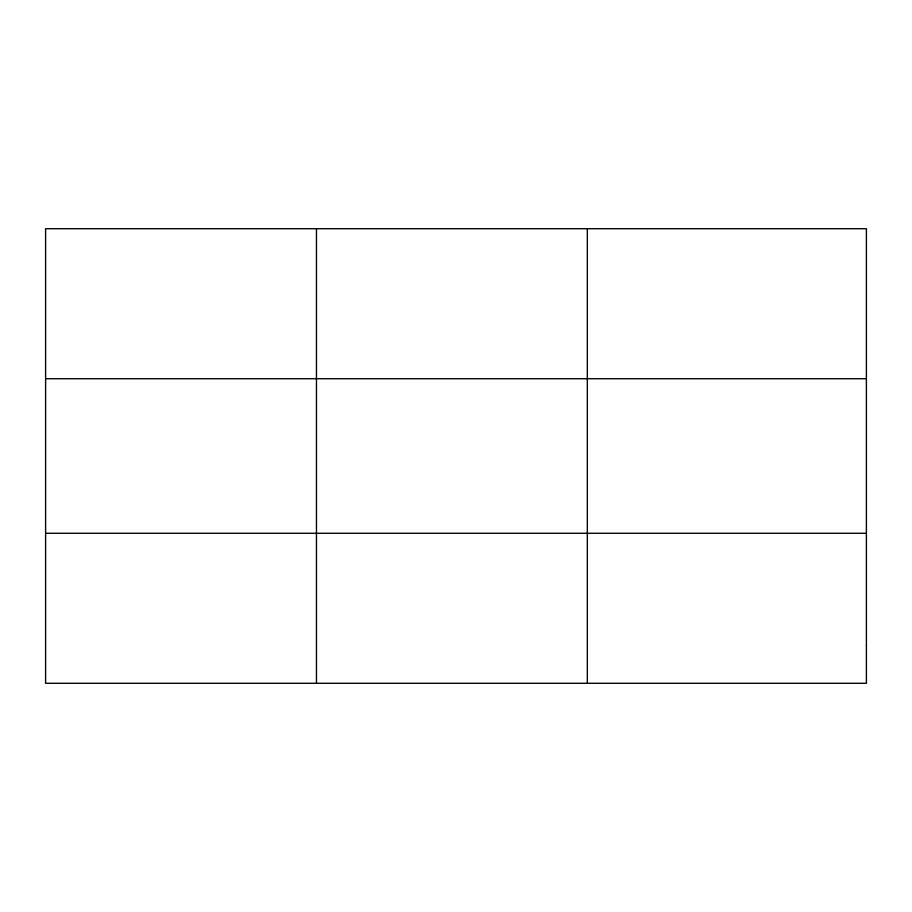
<?xml version="1.0" encoding="UTF-8"?>
<svg xmlns="http://www.w3.org/2000/svg" width="912" height="912" viewBox="0 0 912 912"><rect width="100%" height="100%" fill="white"/><g stroke="black" fill="none" stroke-linecap="round" stroke-linejoin="round"><path stroke-width="1.37" d="M316.464 228.707L316.464 683.293M587.328 228.707L587.328 683.293M45.6 378.719L866.4 378.719M45.6 533.281L866.4 533.281M866.4 645.787L866.4 683.293L45.6 683.293L45.6 228.707L866.4 228.707L866.4 645.787"/></g></svg>
